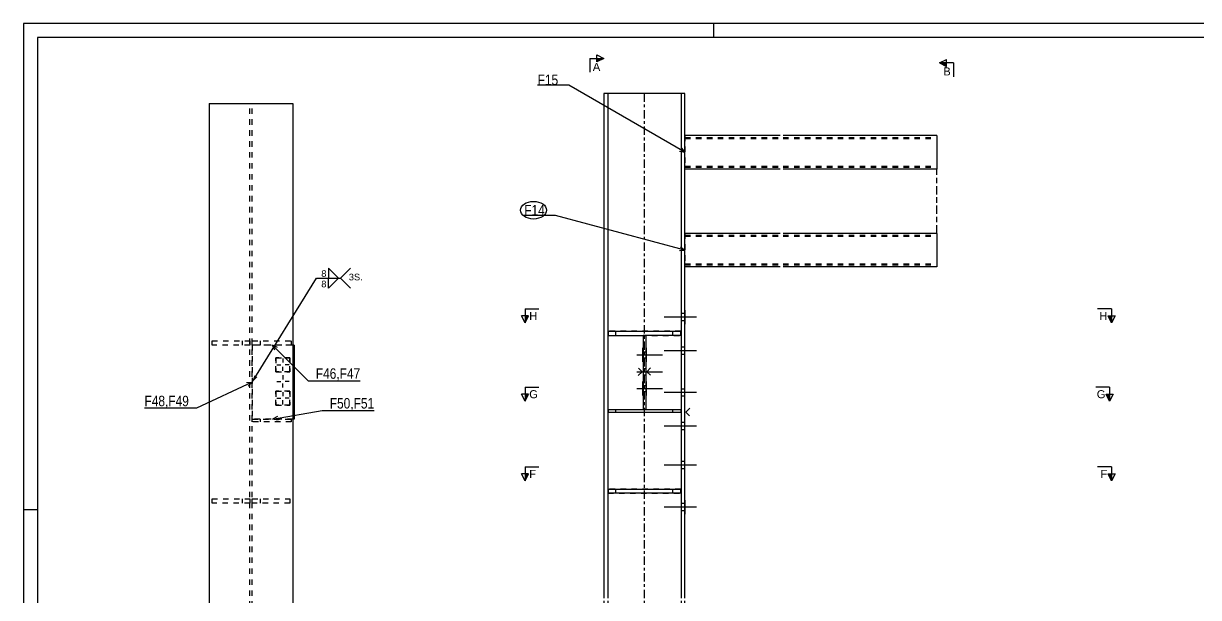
# Model space of a CAD drawing. Header units: millimetres. Extents: x -222 to 619, y -24 to 570.
# Drawn here: x -222.2 to 198.3, y 364.4 to 569.8 of the extents above; entities that cross this region are included whole.
import ezdxf

# ---------------------------------------------------------------- set-up
doc = ezdxf.new("R2010")
doc.units = ezdxf.units.MM
for name, pattern in [('DXK_LINE_DOT2', [3.9198, 1.9599, -1.9599]), ('DXK_LINE_DOT3', [5.9187, 2.979, -0.9799, 0.9799, -0.9799]), ('DXK_LINE_DOT6', [6.9771, 2.979, -1.0191, 1.9599, -1.0191])]:
    doc.linetypes.add(name, pattern=pattern)
doc.layers.add('WELD_LABELS', color=5, linetype='Continuous')
doc.styles.add('Arial', font='ARIAL.TTF', dxfattribs={"height": 0.2})
doc.styles.add('Arial Narrow', font='ARIALN.TTF', dxfattribs={"height": 0.2})

# ---------------------------------------------------------------- blocks, each defined once
blk = doc.blocks.new('Unknown-43704914-2219')
at = {"color": 5, "linetype": 'Continuous'}
for p, q in [((618.77, 569.83), (-222.23, 569.83)), ((-222.23, 569.83), (-222.23, -24.17)), ((613.77, 564.83), (-217.23, 564.83)), ((-217.23, 564.83), (-217.23, -19.17))]:
    blk.add_line(p, q, dxfattribs=at)
at = {"color": 7, "linetype": 'Continuous'}
for p, q in [((24.77, 564.83), (24.77, 569.83)), ((-217.23, 395.83), (-222.23, 395.83))]:
    blk.add_line(p, q, dxfattribs=at)
blk = doc.blocks.new('Part-43704914-8169 - 8151')
at = {"color": 7, "linetype": 'DXK_LINE_DOT2'}
for p, q in [((-154.73, 398.25), (-154.73, 399.75)), ((-154.73, 399.75), (-141.23, 399.75)), ((-144.03, 399.75), (-144.03, 398.25)), ((-141.23, 399.75), (-141.23, 398.25)), ((-141.23, 398.25), (-154.73, 398.25))]:
    blk.add_line(p, q, dxfattribs=at)
blk = doc.blocks.new('Part-43704914-8161 - 8151')
at = {"color": 7, "linetype": 'DXK_LINE_DOT2'}
for p, q in [((-140.38, 454.75), (-140.38, 428.25)), ((-125.8, 454.75), (-140.38, 454.75)), ((-125.8, 428.25), (-140.38, 428.25))]:
    blk.add_line(p, q, dxfattribs=at)
at = {"color": 2, "linetype": 'Continuous'}
for p, q in [((-125.38, 454.75), (-125.8, 454.75)), ((-125.38, 454.75), (-125.38, 428.25)), ((-125.38, 428.25), (-125.8, 428.25))]:
    blk.add_line(p, q, dxfattribs=at)
blk = doc.blocks.new('Part-43704914-8164 - 8151')
at = {"color": 7, "linetype": 'DXK_LINE_DOT2'}
for p, q in [((-140.38, 427.25), (-140.38, 428.25)), ((-140.38, 428.25), (-126.38, 428.25)), ((-126.38, 427.25), (-140.38, 427.25)), ((-137.58, 428.25), (-137.58, 427.25)), ((-126.38, 428.25), (-126.38, 427.25))]:
    blk.add_line(p, q, dxfattribs=at)
blk = doc.blocks.new('Part-43704914-8165 - 8151')
at = {"color": 7, "linetype": 'DXK_LINE_DOT2'}
for p, q in [((-140.38, 454.75), (-140.38, 456.25)), ((-140.38, 456.25), (-126.38, 456.25)), ((-126.38, 454.75), (-140.38, 454.75)), ((-137.58, 456.25), (-137.58, 454.75)), ((-126.38, 456.25), (-126.38, 454.75))]:
    blk.add_line(p, q, dxfattribs=at)
blk = doc.blocks.new('Part-43704914-8167 - 8151')
at = {"color": 7, "linetype": 'DXK_LINE_DOT2'}
for p, q in [((-154.73, 454.75), (-154.73, 456.25)), ((-154.73, 456.25), (-141.23, 456.25)), ((-141.23, 454.75), (-154.73, 454.75)), ((-144.03, 456.25), (-144.03, 454.75)), ((-141.23, 456.25), (-141.23, 454.75))]:
    blk.add_line(p, q, dxfattribs=at)
blk = doc.blocks.new('Part-43704914-8168 - 8151')
at = {"color": 7, "linetype": 'DXK_LINE_DOT2'}
for p, q in [((-140.38, 398.25), (-140.38, 399.75)), ((-140.38, 399.75), (-126.88, 399.75)), ((-137.58, 399.75), (-137.58, 398.25)), ((-126.88, 399.75), (-126.88, 398.25)), ((-126.88, 398.25), (-140.38, 398.25))]:
    blk.add_line(p, q, dxfattribs=at)
blk = doc.blocks.new('Part-43704914-8170 - 8151')
at = {"linetype": 'Continuous'}
blk.add_hatch(color=2, dxfattribs=at).paths.add_polyline_path([(-140.8, 76), (-141.6, 77.4), (-140, 77.4)])
at = {"color": 2, "linetype": 'Continuous'}
for p, q in [((-155.8, 541.25), (-125.8, 541.25)), ((-155.8, 541.25), (-155.8, 208.25)), ((-125.8, 541.25), (-125.8, 208.25)), ((-155.8, 207.25), (-155.8, 16)), ((-125.8, 207.25), (-125.8, 16)), ((-140.8, 76), (-141.6, 77.4)), ((-141.6, 77.4), (-140, 77.4)), ((-140, 77.4), (-140.8, 76))]:
    blk.add_line(p, q, dxfattribs=at)
at = {"color": 7, "linetype": 'DXK_LINE_DOT2'}
for p, q in [((-141.23, 208.25), (-141.23, 541.25)), ((-140.38, 208.25), (-140.38, 541.25)), ((-141.23, 16), (-141.23, 207.25)), ((-140.38, 16), (-140.38, 207.25)), ((-125.8, 16), (-155.8, 16))]:
    blk.add_line(p, q, dxfattribs=at)
at = {"color": 2, "linetype": 'Continuous'}
blk.add_circle((-140.8, 76.9), 1, dxfattribs=at)
blk = doc.blocks.new('Bolt-43704914-8171 - 8151')
at = {"color": 3, "linetype": 'Continuous'}
for p, q in [((-129.38, 449.95), (-129.38, 448.48)), ((-131.58, 447.75), (-130.11, 447.75)), ((-129.38, 445.55), (-129.38, 447.02)), ((-127.18, 447.75), (-128.64, 447.75)), ((-131.58, 441.75), (-130.11, 441.75)), ((-129.38, 443.95), (-129.38, 442.48)), ((-127.18, 441.75), (-128.64, 441.75)), ((-129.38, 439.55), (-129.38, 441.02)), ((-129.38, 437.95), (-129.38, 436.48)), ((-131.58, 435.75), (-130.11, 435.75)), ((-129.38, 433.55), (-129.38, 435.02)), ((-127.18, 435.75), (-128.64, 435.75))]:
    blk.add_line(p, q, dxfattribs=at)
blk = doc.blocks.new('Surfacing-43704914-8176 - 8151')
at = {"color": 246, "linetype": 'DXK_LINE_DOT2'}
for p, q in [((-126.88, 438.25), (-131.88, 438.25)), ((-131.88, 438.25), (-131.88, 433.25)), ((-126.88, 433.25), (-126.88, 438.25)), ((-131.88, 433.25), (-126.88, 433.25))]:
    blk.add_line(p, q, dxfattribs=at)
blk = doc.blocks.new('Surfacing-43704914-8177 - 8151')
at = {"color": 246, "linetype": 'DXK_LINE_DOT2'}
for p, q in [((-126.88, 450.25), (-131.88, 450.25)), ((-131.88, 450.25), (-131.88, 445.25)), ((-126.88, 445.25), (-126.88, 450.25)), ((-131.88, 445.25), (-126.88, 445.25))]:
    blk.add_line(p, q, dxfattribs=at)
blk = doc.blocks.new('Surfacing-43704914-8178 - 8151')
at = {"color": 246, "linetype": 'DXK_LINE_DOT2'}
for p, q in [((-131.88, 438.25), (-126.88, 438.25)), ((-131.88, 433.25), (-131.88, 438.25)), ((-126.88, 438.25), (-126.88, 433.25)), ((-126.88, 433.25), (-131.88, 433.25))]:
    blk.add_line(p, q, dxfattribs=at)
blk = doc.blocks.new('Surfacing-43704914-8179 - 8151')
at = {"color": 246, "linetype": 'DXK_LINE_DOT2'}
for p, q in [((-131.88, 450.25), (-126.88, 450.25)), ((-131.88, 445.25), (-131.88, 450.25)), ((-126.88, 450.25), (-126.88, 445.25)), ((-126.88, 445.25), (-131.88, 445.25))]:
    blk.add_line(p, q, dxfattribs=at)
blk = doc.blocks.new('Part-43704914-4250 - 4207')
at = {"color": 2, "linetype": 'Continuous'}
for p, q in [((48.6, 494.75), (14.5, 494.75)), ((104.6, 494.75), (49.6, 494.75)), ((104.6, 494.75), (104.6, 482.75)), ((48.6, 482.75), (14.5, 482.75)), ((104.6, 482.75), (49.6, 482.75))]:
    blk.add_line(p, q, dxfattribs=at)
at = {"color": 7, "linetype": 'DXK_LINE_DOT2'}
for p, q in [((14.5, 494.75), (14.5, 482.75)), ((14.5, 494.07), (48.6, 494.07)), ((14.5, 493.686), (48.6, 493.686)), ((49.6, 494.07), (104.6, 494.07)), ((49.6, 493.686), (104.6, 493.686)), ((14.5, 483.814), (48.6, 483.814)), ((49.6, 483.814), (104.6, 483.814)), ((14.5, 483.43), (48.6, 483.43)), ((49.6, 483.43), (104.6, 483.43))]:
    blk.add_line(p, q, dxfattribs=at)
blk = doc.blocks.new('Part-43704914-4251 - 4207')
at = {"color": 2, "linetype": 'Continuous'}
for p, q in [((48.6, 529.75), (14.5, 529.75)), ((104.6, 529.75), (49.6, 529.75)), ((104.6, 529.75), (104.6, 517.75)), ((48.6, 517.75), (14.5, 517.75)), ((104.6, 517.75), (49.6, 517.75))]:
    blk.add_line(p, q, dxfattribs=at)
at = {"color": 7, "linetype": 'DXK_LINE_DOT2'}
for p, q in [((14.5, 529.75), (14.5, 517.75)), ((14.5, 529.07), (48.6, 529.07)), ((14.5, 528.686), (48.6, 528.686)), ((49.6, 529.07), (104.6, 529.07)), ((49.6, 528.686), (104.6, 528.686)), ((14.5, 518.814), (48.6, 518.814)), ((14.5, 518.43), (48.6, 518.43)), ((49.6, 518.814), (104.6, 518.814)), ((49.6, 518.43), (104.6, 518.43))]:
    blk.add_line(p, q, dxfattribs=at)
blk = doc.blocks.new('Part-43704914-4252 - 4207')
at = {"color": 2, "linetype": 'Continuous'}
for p, q in [((-0.5, 458.25), (0.5, 458.25)), ((-0.5, 458.25), (-0.5, 431.75)), ((0.5, 458.25), (0.5, 431.75)), ((-0.8, 445.25), (-2.1, 446.55)), ((0.8, 445.25), (2.2, 446.65)), ((-0.8, 445.25), (-2.2, 443.85)), ((0.8, 445.25), (2.1, 443.95)), ((-0.5, 431.75), (0.5, 431.75))]:
    blk.add_line(p, q, dxfattribs=at)
blk = doc.blocks.new('Part-43704914-4255 - 4207')
at = {"color": 2, "linetype": 'Continuous'}
for p, q in [((-13, 431.75), (-0.5, 431.75)), ((-13, 431.75), (-13, 430.75)), ((-13, 430.75), (13, 430.75)), ((0.5, 431.75), (13, 431.75)), ((13, 431.75), (13, 430.75))]:
    blk.add_line(p, q, dxfattribs=at)
at = {"color": 7, "linetype": 'DXK_LINE_DOT2'}
for p, q in [((-10.2, 430.75), (-10.2, 431.75)), ((0.5, 431.75), (-0.5, 431.75)), ((10.2, 430.75), (10.2, 431.75))]:
    blk.add_line(p, q, dxfattribs=at)
blk = doc.blocks.new('Part-43704914-4256 - 4207')
at = {"color": 2, "linetype": 'Continuous'}
for p, q in [((-13, 459.75), (13, 459.75)), ((-13, 459.75), (-13, 458.25)), ((13, 459.75), (13, 458.25)), ((-13, 458.25), (-0.5, 458.25)), ((13, 458.25), (0.5, 458.25))]:
    blk.add_line(p, q, dxfattribs=at)
at = {"color": 7, "linetype": 'DXK_LINE_DOT2'}
for p, q in [((-10.2, 458.25), (-10.2, 459.75)), ((10.2, 458.25), (10.2, 459.75)), ((0.5, 458.25), (-0.5, 458.25))]:
    blk.add_line(p, q, dxfattribs=at)
blk = doc.blocks.new('Part-43704914-4258 - 4207')
at = {"color": 7, "linetype": 'DXK_LINE_DOT2'}
for p, q in [((13, 459.75), (-13, 459.75)), ((-13, 459.75), (-13, 458.25)), ((-10.2, 458.25), (-10.2, 459.75)), ((10.2, 458.25), (10.2, 459.75)), ((13, 458.25), (13, 459.75)), ((-13, 458.25), (13, 458.25))]:
    blk.add_line(p, q, dxfattribs=at)
blk = doc.blocks.new('Part-43704914-4259 - 4207')
at = {"color": 2, "linetype": 'Continuous'}
for p, q in [((-13, 403.25), (13, 403.25)), ((-13, 401.75), (-13, 403.25)), ((13, 401.75), (-13, 401.75)), ((13, 403.25), (13, 401.75))]:
    blk.add_line(p, q, dxfattribs=at)
at = {"color": 7, "linetype": 'DXK_LINE_DOT2'}
for p, q in [((-10.2, 401.75), (-10.2, 403.25)), ((10.2, 401.75), (10.2, 403.25))]:
    blk.add_line(p, q, dxfattribs=at)
blk = doc.blocks.new('Part-43704914-4260 - 4207')
at = {"color": 7, "linetype": 'DXK_LINE_DOT2'}
for p, q in [((13, 403.25), (-13, 403.25)), ((-13, 403.25), (-13, 401.75)), ((-13, 401.75), (13, 401.75)), ((-10.2, 401.75), (-10.2, 403.25)), ((10.2, 401.75), (10.2, 403.25)), ((13, 401.75), (13, 403.25))]:
    blk.add_line(p, q, dxfattribs=at)
blk = doc.blocks.new('Part-43704914-4261 - 4207')
at = {"linetype": 'Continuous'}
blk.add_hatch(color=2, dxfattribs=at).paths.add_polyline_path([(14.5, 47.58), (13.7, 48.98), (15.3, 48.98)])
at = {"color": 2, "linetype": 'Continuous'}
for p, q in [((-14.5, 544.75), (-14.5, 364.25)), ((14.5, 544.75), (-14.5, 544.75)), ((-13.1, 544.75), (-13.1, 364.25)), ((13.1, 544.75), (13.1, 364.25)), ((14.5, 364.25), (14.5, 544.75)), ((14.8, 430.75), (16.2, 432.15)), ((14.8, 430.75), (16.1, 429.45)), ((-14.5, 363.25), (-14.5, 48.25)), ((-13.1, 363.25), (-13.1, 48.25)), ((13.1, 363.25), (13.1, 48.25)), ((14.5, 48.25), (14.5, 363.25)), ((-14.5, 47.25), (-14.5, 16)), ((-13.1, 47.25), (-13.1, 16)), ((13.1, 47.25), (13.1, 16)), ((14.5, 47.58), (13.7, 48.98)), ((13.7, 48.98), (15.3, 48.98)), ((15.3, 48.98), (14.5, 47.58)), ((14.5, 16), (14.5, 47.25))]:
    blk.add_line(p, q, dxfattribs=at)
at = {"color": 7, "linetype": 'DXK_LINE_DOT3'}
for p, q in [((0, 364.25), (0, 544.75)), ((0, 48.25), (0, 363.25)), ((0, 16), (0, 47.25))]:
    blk.add_line(p, q, dxfattribs=at)
at = {"color": 7, "linetype": 'DXK_LINE_DOT2'}
blk.add_line((-14.5, 16), (14.5, 16), dxfattribs=at)
at = {"color": 2, "linetype": 'Continuous'}
blk.add_circle((14.5, 48.48), 1, dxfattribs=at)
blk = doc.blocks.new('Bolt-43704914-4262 - 4207')
at = {"color": 3, "linetype": 'Continuous'}
for p, q in [((-2.75, 451.25), (6.5, 451.25)), ((-0.5, 452.35), (0.5, 452.35)), ((-0.5, 450.15), (0.5, 450.15)), ((-0.5, 446.35), (0.5, 446.35)), ((-2.75, 445.25), (6.5, 445.25)), ((-0.5, 444.15), (0.5, 444.15)), ((-2.75, 439.25), (6.5, 439.25)), ((-0.5, 440.35), (0.5, 440.35)), ((-0.5, 438.15), (0.5, 438.15))]:
    blk.add_line(p, q, dxfattribs=at)
blk = doc.blocks.new('Bolt-43704914-4266 - 4207')
at = {"color": 3, "linetype": 'Continuous'}
for p, q in [((18.6, 464.75), (7.1, 464.75)), ((18.6, 464.75), (7.1, 464.75)), ((14.5, 466.05), (13.1, 466.05)), ((14.5, 466.05), (13.1, 466.05)), ((14.5, 463.45), (13.1, 463.45)), ((14.5, 463.45), (13.1, 463.45)), ((18.6, 452.75), (7.1, 452.75)), ((18.6, 452.75), (7.1, 452.75)), ((14.5, 454.05), (13.1, 454.05)), ((14.5, 454.05), (13.1, 454.05)), ((14.5, 451.45), (13.1, 451.45)), ((14.5, 451.45), (13.1, 451.45)), ((18.6, 437.75), (7.1, 437.75)), ((18.6, 437.75), (7.1, 437.75)), ((14.5, 439.05), (13.1, 439.05)), ((14.5, 439.05), (13.1, 439.05)), ((14.5, 436.45), (13.1, 436.45)), ((14.5, 436.45), (13.1, 436.45)), ((18.6, 425.75), (7.1, 425.75)), ((18.6, 425.75), (7.1, 425.75)), ((14.5, 427.05), (13.1, 427.05)), ((14.5, 427.05), (13.1, 427.05)), ((14.5, 424.45), (13.1, 424.45)), ((14.5, 424.45), (13.1, 424.45)), ((14.5, 413.05), (13.1, 413.05)), ((14.5, 413.05), (13.1, 413.05)), ((18.6, 411.75), (7.1, 411.75)), ((18.6, 411.75), (7.1, 411.75)), ((14.5, 410.45), (13.1, 410.45)), ((14.5, 410.45), (13.1, 410.45)), ((18.6, 396.75), (7.1, 396.75)), ((18.6, 396.75), (7.1, 396.75)), ((14.5, 398.05), (13.1, 398.05)), ((14.5, 398.05), (13.1, 398.05)), ((14.5, 395.45), (13.1, 395.45)), ((14.5, 395.45), (13.1, 395.45))]:
    blk.add_line(p, q, dxfattribs=at)
blk = doc.blocks.new('Surfacing-43704914-4267 - 4207')
at = {"color": 7, "linetype": 'Continuous'}
for p, q in [((0.5, 441.75), (0.55, 441.75)), ((0.55, 441.75), (0.55, 436.75)), ((0.5, 436.75), (0.55, 436.75))]:
    blk.add_line(p, q, dxfattribs=at)
at = {"color": 246, "linetype": 'DXK_LINE_DOT2'}
blk.add_line((0.5, 441.75), (0.5, 436.75), dxfattribs=at)
blk = doc.blocks.new('Surfacing-43704914-4268 - 4207')
at = {"color": 7, "linetype": 'Continuous'}
for p, q in [((0.5, 453.75), (0.55, 453.75)), ((0.55, 453.75), (0.55, 448.75)), ((0.5, 448.75), (0.55, 448.75))]:
    blk.add_line(p, q, dxfattribs=at)
at = {"color": 246, "linetype": 'DXK_LINE_DOT2'}
blk.add_line((0.5, 453.75), (0.5, 448.75), dxfattribs=at)
blk = doc.blocks.new('Surfacing-43704914-4269 - 4207')
at = {"color": 7, "linetype": 'Continuous'}
for p, q in [((-0.5, 441.75), (-0.55, 441.75)), ((-0.55, 436.75), (-0.55, 441.75)), ((-0.5, 436.75), (-0.55, 436.75))]:
    blk.add_line(p, q, dxfattribs=at)
at = {"color": 246, "linetype": 'DXK_LINE_DOT2'}
blk.add_line((-0.5, 436.75), (-0.5, 441.75), dxfattribs=at)
blk = doc.blocks.new('Surfacing-43704914-4270 - 4207')
at = {"color": 7, "linetype": 'Continuous'}
for p, q in [((-0.5, 453.75), (-0.55, 453.75)), ((-0.55, 448.75), (-0.55, 453.75)), ((-0.5, 448.75), (-0.55, 448.75))]:
    blk.add_line(p, q, dxfattribs=at)
at = {"color": 246, "linetype": 'DXK_LINE_DOT2'}
blk.add_line((-0.5, 448.75), (-0.5, 453.75), dxfattribs=at)
blk = doc.blocks.new('Surfacing-43704914-4283 - 4207')
at = {"color": 7, "linetype": 'Continuous'}
for p, q in [((14.5, 467.25), (14.55, 467.25)), ((14.55, 462.25), (14.55, 467.25)), ((14.5, 462.25), (14.55, 462.25))]:
    blk.add_line(p, q, dxfattribs=at)
at = {"color": 246, "linetype": 'DXK_LINE_DOT2'}
blk.add_line((14.5, 462.25), (14.5, 467.25), dxfattribs=at)
blk = doc.blocks.new('Surfacing-43704914-4284 - 4207')
at = {"color": 7, "linetype": 'Continuous'}
for p, q in [((14.5, 467.25), (14.55, 467.25)), ((14.55, 462.25), (14.55, 467.25)), ((14.5, 462.25), (14.55, 462.25))]:
    blk.add_line(p, q, dxfattribs=at)
at = {"color": 246, "linetype": 'DXK_LINE_DOT2'}
blk.add_line((14.5, 462.25), (14.5, 467.25), dxfattribs=at)
blk = doc.blocks.new('Surfacing-43704914-4285 - 4207')
at = {"color": 7, "linetype": 'Continuous'}
for p, q in [((14.5, 399.25), (14.55, 399.25)), ((14.55, 394.25), (14.55, 399.25)), ((14.5, 394.25), (14.55, 394.25))]:
    blk.add_line(p, q, dxfattribs=at)
at = {"color": 246, "linetype": 'DXK_LINE_DOT2'}
blk.add_line((14.5, 394.25), (14.5, 399.25), dxfattribs=at)
blk = doc.blocks.new('Surfacing-43704914-4286 - 4207')
at = {"color": 7, "linetype": 'Continuous'}
for p, q in [((14.5, 399.25), (14.55, 399.25)), ((14.55, 394.25), (14.55, 399.25)), ((14.5, 394.25), (14.55, 394.25))]:
    blk.add_line(p, q, dxfattribs=at)
at = {"color": 246, "linetype": 'DXK_LINE_DOT2'}
blk.add_line((14.5, 394.25), (14.5, 399.25), dxfattribs=at)
blk = doc.blocks.new('Line-43704914-8993 - 4207')
at = {"color": 1, "linetype": 'DXK_LINE_DOT6'}
blk.add_line((104.6, 494.75), (104.6, 517.75), dxfattribs=at)
blk = doc.blocks.new('WeldMark-43704914-10591 - 8151')
at = {"linetype": 'Continuous'}
blk.add_hatch(color=3, dxfattribs=at).paths.add_polyline_path([(-138.53, 443.3), (-140.38, 441.5), (-139.6, 443.96)])
at = {"color": 3, "linetype": 'Continuous'}
for q in [(-105.25, 482.24), (-105.25, 475.1)]:
    blk.add_line((-108.82, 478.67), q, dxfattribs=at)
at = {"color": 0}
blk.add_wipeout([(-113.62, 478.97), (-113.62, 481.87), (-115.87, 481.87), (-115.87, 478.97)], dxfattribs=at)
at = {"color": 3, "linetype": 'Continuous'}
for p, q in [((-109.53, 478.67), (-113.11, 482.24)), ((-113.11, 482.24), (-113.11, 478.67)), ((-113.11, 478.67), (-109.53, 478.67))]:
    blk.add_line(p, q, dxfattribs=at)
at = {"color": 0, "linetype": 'Continuous'}
blk.add_wipeout([(-100.82, 477.92), (-100.82, 480.42), (-105.82, 480.42), (-105.82, 477.92)], dxfattribs=at)
at = {"color": 3, "linetype": 'Continuous', "style": 'Arial'}
blk.add_text('3S.', height=2.388, dxfattribs=at).set_placement((-105.82, 477.92))
at = {"color": 0, "linetype": 'Continuous'}
blk.add_wipeout([(-113.62, 475.22), (-113.62, 478.12), (-115.87, 478.12), (-115.87, 475.22)], dxfattribs=at)
at = {"color": 3, "linetype": 'Continuous'}
for p, q in [((-140.38, 441.5), (-117.42, 478.67)), ((-117.42, 478.67), (-108.82, 478.67)), ((-113.11, 478.67), (-109.53, 478.67)), ((-109.53, 478.67), (-113.11, 475.1)), ((-113.11, 475.1), (-113.11, 478.67))]:
    blk.add_line(p, q, dxfattribs=at)
at = {"color": 3, "style": 'Arial'}
blk.add_text('8', height=2.39, dxfattribs=at).set_placement((-115.67, 479.17))
at = {"color": 3, "linetype": 'Continuous', "style": 'Arial'}
blk.add_text('8', height=2.39, dxfattribs=at).set_placement((-115.67, 475.42))
blk = doc.blocks.new('SectionMark-43704914-5181 - 4207')
at = {"color": 0, "linetype": 'Continuous'}
for points in [[(109.6, 551.25), (109.6, 554.25), (106.93, 554.25), (106.93, 551.25)], [(109.6, -1.44), (109.6, 1.56), (106.93, 1.56), (106.93, -1.44)]]:
    blk.add_wipeout(points, dxfattribs=at)
at = {"linetype": 'Continuous'}
for points in [[(108.1, 555.75), (108.1, 554.5), (105.6, 555.75)], [(108.1, -1.69), (108.1, -2.94), (105.6, -2.94)]]:
    blk.add_hatch(color=6, dxfattribs=at).paths.add_polyline_path(points)
at = {"color": 6, "linetype": 'Continuous'}
for p, q in [((105.6, 555.75), (108.1, 557)), ((110.6, 555.75), (105.6, 555.75)), ((105.6, 555.75), (108.1, 554.5)), ((108.1, 554.5), (108.1, 557)), ((110.6, 555.75), (110.6, 550.75)), ((110.6, -2.94), (110.6, 2.06)), ((105.6, -2.94), (108.1, -1.69)), ((110.6, -2.94), (105.6, -2.94)), ((108.1, -4.19), (105.6, -2.94)), ((108.1, -1.69), (108.1, -4.19))]:
    blk.add_line(p, q, dxfattribs=at)
at = {"color": 6, "linetype": 'Continuous', "style": 'Arial'}
for p in [(106.93, 551.25), (106.93, -1.44)]:
    blk.add_text('B', height=2.87, dxfattribs=at).set_placement(p)
blk = doc.blocks.new('SectionMark-43704914-5520 - 4207')
at = {"color": 0, "linetype": 'Continuous'}
for points in [[(-38.14, 435.75), (-38.14, 438.75), (-41.25, 438.75), (-41.25, 435.75)], [(164.97, 435.75), (164.97, 438.75), (161.86, 438.75), (161.86, 435.75)]]:
    blk.add_wipeout(points, dxfattribs=at)
at = {"linetype": 'Continuous'}
for points in [[(-42.75, 437.25), (-41.5, 437.25), (-42.75, 434.75)], [(165.22, 437.25), (166.47, 437.25), (166.47, 434.75)]]:
    blk.add_hatch(color=6, dxfattribs=at).paths.add_polyline_path(points)
at = {"color": 6, "linetype": 'Continuous'}
for p, q in [((-42.75, 439.75), (-37.75, 439.75)), ((-42.75, 439.75), (-42.75, 434.75)), ((166.47, 439.75), (161.47, 439.75)), ((166.47, 439.75), (166.47, 434.75)), ((-42.75, 434.75), (-44, 437.25)), ((-41.5, 437.25), (-44, 437.25)), ((-42.75, 434.75), (-41.5, 437.25)), ((165.22, 437.25), (167.72, 437.25)), ((166.47, 434.75), (165.22, 437.25)), ((167.72, 437.25), (166.47, 434.75))]:
    blk.add_line(p, q, dxfattribs=at)
at = {"color": 6, "linetype": 'Continuous', "style": 'Arial'}
for p in [(-41.25, 435.75), (161.86, 435.75)]:
    blk.add_text('G', height=2.87, dxfattribs=at).set_placement(p)
blk = doc.blocks.new('SectionMark-43704914-5424 - 4207')
at = {"color": 0, "linetype": 'Continuous'}
for points in [[(-38.81, 407.25), (-38.81, 410.25), (-41.25, 410.25), (-41.25, 407.25)], [(165.64, 407.25), (165.64, 410.25), (163.2, 410.25), (163.2, 407.25)]]:
    blk.add_wipeout(points, dxfattribs=at)
at = {"linetype": 'Continuous'}
for points in [[(-42.75, 408.75), (-41.5, 408.75), (-42.75, 406.25)], [(165.89, 408.75), (167.14, 408.75), (167.14, 406.25)]]:
    blk.add_hatch(color=6, dxfattribs=at).paths.add_polyline_path(points)
at = {"color": 6, "linetype": 'Continuous'}
for p, q in [((-42.75, 406.25), (-44, 408.75)), ((-41.5, 408.75), (-44, 408.75)), ((-42.75, 411.25), (-37.75, 411.25)), ((-42.75, 411.25), (-42.75, 406.25)), ((-42.75, 406.25), (-41.5, 408.75)), ((167.14, 411.25), (162.14, 411.25)), ((165.89, 408.75), (168.39, 408.75)), ((167.14, 406.25), (165.89, 408.75)), ((167.14, 411.25), (167.14, 406.25)), ((168.39, 408.75), (167.14, 406.25))]:
    blk.add_line(p, q, dxfattribs=at)
at = {"color": 6, "linetype": 'Continuous', "style": 'Arial'}
for p in [(-41.25, 407.25), (163.2, 407.25)]:
    blk.add_text('F', height=2.87, dxfattribs=at).set_placement(p)
blk = doc.blocks.new('SectionMark-43704914-5608 - 4207')
at = {"color": 0, "linetype": 'Continuous'}
for points in [[(-38.36, 463.75), (-38.36, 466.75), (-41.25, 466.75), (-41.25, 463.75)], [(165.64, 463.75), (165.64, 466.75), (162.76, 466.75), (162.76, 463.75)]]:
    blk.add_wipeout(points, dxfattribs=at)
at = {"linetype": 'Continuous'}
for points in [[(-42.75, 465.25), (-41.5, 465.25), (-42.75, 462.75)], [(165.89, 465.25), (167.14, 465.25), (167.14, 462.75)]]:
    blk.add_hatch(color=6, dxfattribs=at).paths.add_polyline_path(points)
at = {"color": 6, "linetype": 'Continuous'}
for p, q in [((-42.75, 467.75), (-37.75, 467.75)), ((-42.75, 467.75), (-42.75, 462.75)), ((167.14, 467.75), (162.14, 467.75)), ((167.14, 467.75), (167.14, 462.75)), ((-42.75, 462.75), (-44, 465.25)), ((-41.5, 465.25), (-44, 465.25)), ((-42.75, 462.75), (-41.5, 465.25)), ((165.89, 465.25), (168.39, 465.25)), ((167.14, 462.75), (165.89, 465.25)), ((168.39, 465.25), (167.14, 462.75))]:
    blk.add_line(p, q, dxfattribs=at)
at = {"color": 6, "linetype": 'Continuous', "style": 'Arial'}
for p in [(-41.25, 463.75), (162.76, 463.75)]:
    blk.add_text('H', height=2.87, dxfattribs=at).set_placement(p)
blk = doc.blocks.new('SectionMark-43704914-8203 - 4207')
at = {"color": 0, "linetype": 'Continuous'}
for points in [[(-15.83, 552.87), (-15.83, 555.87), (-18.5, 555.87), (-18.5, 552.87)], [(-15.83, 3.75), (-15.83, 6.75), (-18.5, 6.75), (-18.5, 3.75)]]:
    blk.add_wipeout(points, dxfattribs=at)
at = {"linetype": 'Continuous'}
for points in [[(-17, 556.12), (-17, 557.37), (-14.5, 557.37)], [(-17, 2.25), (-17, 3.5), (-14.5, 2.25)]]:
    blk.add_hatch(color=6, dxfattribs=at).paths.add_polyline_path(points)
at = {"color": 6, "linetype": 'Continuous'}
for p, q in [((-19.5, 557.37), (-19.5, 552.37)), ((-19.5, 557.37), (-14.5, 557.37)), ((-17, 556.12), (-17, 558.62)), ((-17, 558.62), (-14.5, 557.37)), ((-14.5, 557.37), (-17, 556.12)), ((-19.5, 2.25), (-19.5, 7.25)), ((-19.5, 2.25), (-14.5, 2.25)), ((-14.5, 2.25), (-17, 3.5)), ((-17, 3.5), (-17, 1)), ((-14.5, 2.25), (-17, 1))]:
    blk.add_line(p, q, dxfattribs=at)
at = {"color": 6, "linetype": 'Continuous', "style": 'Arial'}
for p in [(-18.5, 552.87), (-18.5, 3.75)]:
    blk.add_text('A', height=2.87, dxfattribs=at).set_placement(p)

msp = doc.modelspace()

# ---------------------------------------------------------------- linework, layer by layer
at = {"layer": 'WELD_LABELS', "color": 5}
for p, q in [((-27.07, 547.75), (-38.24, 547.75)), ((12.53, 524.1), (14.5, 523.75)), ((13.22, 525.28), (14.5, 523.75)), ((-31.86, 501.17), (-43.04, 501.17)), ((12.51, 488.57), (14.5, 488.75)), ((12.86, 489.9), (14.5, 488.75)), ((-160.32, 432.2), (-178.94, 432.2)), ((-133.09, 428.25), (-115.36, 431.38)), ((-131.36, 429.25), (-133.09, 428.25)), ((-115.36, 431.38), (-96.74, 431.38)), ((-131.12, 427.9), (-133.09, 428.25))]:
    msp.add_line(p, q, dxfattribs=at)
at = {"layer": 'WELD_LABELS', "color": 1}
msp.add_ellipse((-39.69, 503.04), major_axis=(4.65, 0), ratio=0.679747, dxfattribs=at)

# ---------------------------------------------------------------- block references
for name in ['Unknown-43704914-2219', 'Part-43704914-4261 - 4207', 'Part-43704914-8170 - 8151', 'Part-43704914-4251 - 4207', 'Line-43704914-8993 - 4207', 'Part-43704914-4250 - 4207', 'Surfacing-43704914-4283 - 4207', 'Surfacing-43704914-4284 - 4207', 'Bolt-43704914-4266 - 4207', 'Part-43704914-4256 - 4207', 'Part-43704914-4258 - 4207', 'Part-43704914-8167 - 8151', 'Part-43704914-8165 - 8151', 'Part-43704914-8161 - 8151', 'Part-43704914-4252 - 4207', 'Surfacing-43704914-8177 - 8151', 'Surfacing-43704914-8179 - 8151', 'Bolt-43704914-8171 - 8151', 'Bolt-43704914-4262 - 4207', 'Surfacing-43704914-4270 - 4207', 'Surfacing-43704914-4268 - 4207', 'Surfacing-43704914-4269 - 4207', 'Surfacing-43704914-4267 - 4207', 'Surfacing-43704914-8176 - 8151', 'Surfacing-43704914-8178 - 8151', 'Part-43704914-4255 - 4207', 'Part-43704914-8164 - 8151', 'Part-43704914-8169 - 8151', 'Part-43704914-8168 - 8151', 'Part-43704914-4259 - 4207', 'Part-43704914-4260 - 4207', 'Surfacing-43704914-4285 - 4207', 'Surfacing-43704914-4286 - 4207']:
    msp.add_blockref(name, (0, 0))

# ---------------------------------------------------------------- texts
at = {"layer": 'WELD_LABELS', "color": 5, "lineweight": 30, "char_height": 3.725, "style": 'Arial Narrow'}
for s, insert, attachment_point in [('F15', (-38.24, 547.75), 7), ('F14', (-43.04, 501.17), 7), ('F48,F49', (-178.94, 432.2), 7), ('F50,F51', (-96.74, 431.38), 9)]:
    msp.add_mtext(s, dxfattribs=dict(at, insert=insert, attachment_point=attachment_point))

# ---------------------------------------------------------------- next in the draw order: block references
for name in ['SectionMark-43704914-5181 - 4207', 'WeldMark-43704914-10591 - 8151']:
    msp.add_blockref(name, (0, 0))

# ---------------------------------------------------------------- next in the draw order: linework, layer by layer
at = {"layer": 'WELD_LABELS', "color": 5}
for p, q in [((-131.28, 453.91), (-133.09, 454.75)), ((-132.25, 452.94), (-133.09, 454.75)), ((-133.09, 454.75), (-120.36, 442.02)), ((-120.36, 442.02), (-101.74, 442.02)), ((-140.38, 441.5), (-160.32, 432.2)), ((-142.37, 441.33), (-140.38, 441.5)), ((-141.79, 440.08), (-140.38, 441.5))]:
    msp.add_line(p, q, dxfattribs=at)

# ---------------------------------------------------------------- next in the draw order: block references
for name in ['SectionMark-43704914-5608 - 4207', 'SectionMark-43704914-5520 - 4207', 'SectionMark-43704914-5424 - 4207']:
    msp.add_blockref(name, (0, 0))

# ---------------------------------------------------------------- next in the draw order: texts
at = {"layer": 'WELD_LABELS', "color": 5, "lineweight": 30, "insert": (-101.74, 442.02), "char_height": 3.725, "attachment_point": 9, "style": 'Arial Narrow'}
msp.add_mtext('F46,F47', dxfattribs=at)

# ---------------------------------------------------------------- next in the draw order: block references
msp.add_blockref('SectionMark-43704914-8203 - 4207', (0, 0))

# ---------------------------------------------------------------- next in the draw order: linework, layer by layer
at = {"layer": 'WELD_LABELS', "color": 5}
for p, q in [((14.5, 523.75), (-27.07, 547.75)), ((14.5, 488.75), (-31.86, 501.17))]:
    msp.add_line(p, q, dxfattribs=at)

doc.saveas('drawing.dxf')
